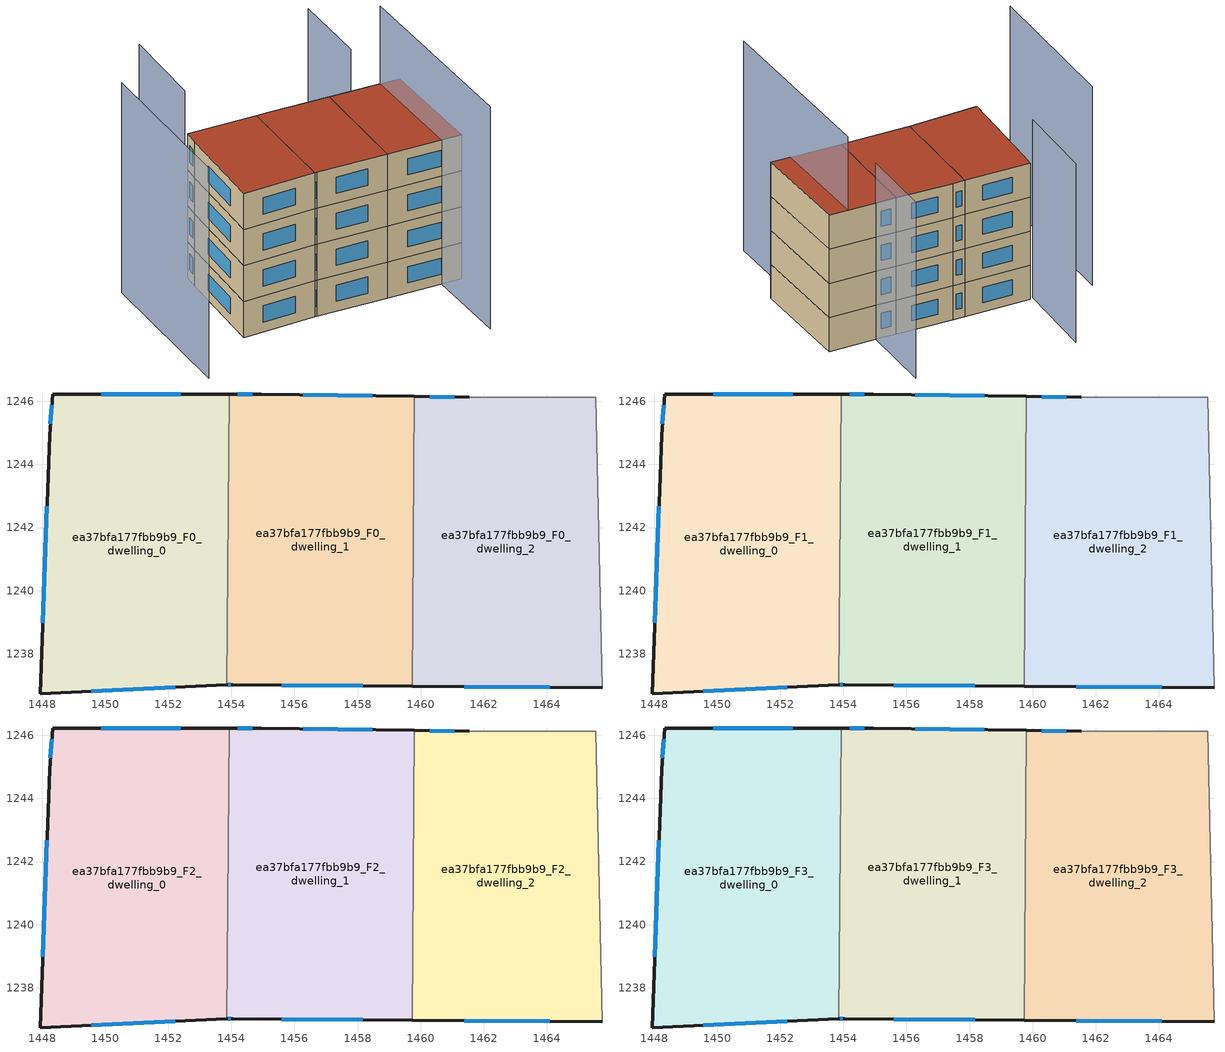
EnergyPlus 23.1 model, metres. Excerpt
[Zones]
ea37bfa177fbb9b9_F0_dwelling_0
 floor ground (EU_floor_Construction): 1453.93,1246.23 1453.85,1237.01 1447.93,1236.72 1448.24,1244.93 1448.34,1246.23 z0
 wall outside (EU_wall_Construction): 1453.93,1246.23 1448.34,1246.23 1448.24,1244.93 1447.93,1236.72 1453.85,1237.01 z0:3
 wall to ea37bfa177fbb9b9_F0_dwelling_1 (EU_wall_Construction): 1453.85,1237.01 1453.93,1246.23 z0:3
 window (EU_Window_Construction): 1449.56,1236.8 1452.22,1236.93 / 1448.15,1242.67 1448.02,1238.98 / 1448.31,1245.87 1448.26,1245.29 / 1452.39,1246.23 1449.88,1246.23 z0.83:2.17
ea37bfa177fbb9b9_F0_dwelling_1
 floor ground (EU_floor_Construction): 1459.8,1246.16 1459.73,1236.97 1454.04,1237.02 1453.85,1237.01 1453.93,1246.23 1454.94,1246.23 z0
 wall outside (EU_wall_Construction): 1459.8,1246.16 1454.94,1246.23 1453.93,1246.23 / 1453.85,1237.01 1454.04,1237.02 1459.73,1236.97 z0:3
 wall to ea37bfa177fbb9b9_F0_dwelling_2 (EU_wall_Construction): 1459.73,1236.97 1459.8,1246.16 z0:3
 window (EU_Window_Construction): 1454.66,1246.23 1454.21,1246.23 / 1458.46,1246.18 1456.28,1246.21 / 1455.6,1237.01 1458.16,1236.99 / 1453.9,1237.02 1453.99,1237.02 z0.83:2.17
ea37bfa177fbb9b9_F0_dwelling_2
 floor ground (EU_floor_Construction): 1465.55,1246.13 1465.75,1236.92 1459.73,1236.97 1459.8,1246.16 1461.55,1246.13 z0
 wall outside (EU_wall_Construction): 1461.55,1246.13 1459.8,1246.16 / 1459.73,1236.97 1465.75,1236.92 z0:3
 wall adiabatic (EU_wall_Construction): 1465.75,1236.92 1465.55,1246.13 1461.55,1246.13 z0:3
 window (EU_Window_Construction): 1461.07,1246.14 1460.28,1246.15 / 1461.38,1236.96 1464.09,1236.93 z0.83:2.17
ea37bfa177fbb9b9_F1_dwelling_0
 floor to ea37bfa177fbb9b9_F0_dwelling_0 (EU_floor_Construction): 1453.93,1246.23 1453.85,1237.01 1447.93,1236.72 1448.24,1244.93 1448.34,1246.23 z3
 wall outside (EU_wall_Construction): 1453.93,1246.23 1448.34,1246.23 1448.24,1244.93 1447.93,1236.72 1453.85,1237.01 z3:6
 wall to ea37bfa177fbb9b9_F1_dwelling_1 (EU_wall_Construction): 1453.85,1237.01 1453.93,1246.23 z3:6
 window (EU_Window_Construction): 1449.56,1236.8 1452.22,1236.93 / 1448.15,1242.67 1448.02,1238.98 / 1448.31,1245.87 1448.26,1245.29 / 1452.39,1246.23 1449.88,1246.23 z3.83:5.17
ea37bfa177fbb9b9_F1_dwelling_1
 floor to ea37bfa177fbb9b9_F0_dwelling_1 (EU_floor_Construction): 1459.8,1246.16 1459.73,1236.97 1454.04,1237.02 1453.85,1237.01 1453.93,1246.23 1454.94,1246.23 z3
 wall outside (EU_wall_Construction): 1459.8,1246.16 1454.94,1246.23 1453.93,1246.23 / 1453.85,1237.01 1454.04,1237.02 1459.73,1236.97 z3:6
 wall to ea37bfa177fbb9b9_F1_dwelling_2 (EU_wall_Construction): 1459.73,1236.97 1459.8,1246.16 z3:6
 window (EU_Window_Construction): 1454.66,1246.23 1454.21,1246.23 / 1458.46,1246.18 1456.28,1246.21 / 1455.6,1237.01 1458.16,1236.99 / 1453.9,1237.02 1453.99,1237.02 z3.83:5.17
ea37bfa177fbb9b9_F1_dwelling_2
 floor to ea37bfa177fbb9b9_F0_dwelling_2 (EU_floor_Construction): 1465.55,1246.13 1465.75,1236.92 1459.73,1236.97 1459.8,1246.16 1461.55,1246.13 z3
 wall outside (EU_wall_Construction): 1461.55,1246.13 1459.8,1246.16 / 1459.73,1236.97 1465.75,1236.92 z3:6
 wall adiabatic (EU_wall_Construction): 1465.75,1236.92 1465.55,1246.13 1461.55,1246.13 z3:6
 window (EU_Window_Construction): 1461.07,1246.14 1460.28,1246.15 / 1461.38,1236.96 1464.09,1236.93 z3.83:5.17
ea37bfa177fbb9b9_F2_dwelling_0
 floor to ea37bfa177fbb9b9_F1_dwelling_0 (EU_floor_Construction): 1453.93,1246.23 1453.85,1237.01 1447.93,1236.72 1448.24,1244.93 1448.34,1246.23 z6
 wall outside (EU_wall_Construction): 1453.93,1246.23 1448.34,1246.23 1448.24,1244.93 1447.93,1236.72 1453.85,1237.01 z6:9
 wall to ea37bfa177fbb9b9_F2_dwelling_1 (EU_wall_Construction): 1453.85,1237.01 1453.93,1246.23 z6:9
 window (EU_Window_Construction): 1449.56,1236.8 1452.22,1236.93 / 1448.15,1242.67 1448.02,1238.98 / 1448.31,1245.87 1448.26,1245.29 / 1452.39,1246.23 1449.88,1246.23 z6.83:8.17
ea37bfa177fbb9b9_F2_dwelling_1
 floor to ea37bfa177fbb9b9_F1_dwelling_1 (EU_floor_Construction): 1459.8,1246.16 1459.73,1236.97 1454.04,1237.02 1453.85,1237.01 1453.93,1246.23 1454.94,1246.23 z6
 wall outside (EU_wall_Construction): 1459.8,1246.16 1454.94,1246.23 1453.93,1246.23 / 1453.85,1237.01 1454.04,1237.02 1459.73,1236.97 z6:9
 wall to ea37bfa177fbb9b9_F2_dwelling_2 (EU_wall_Construction): 1459.73,1236.97 1459.8,1246.16 z6:9
 window (EU_Window_Construction): 1454.66,1246.23 1454.21,1246.23 / 1458.46,1246.18 1456.28,1246.21 / 1455.6,1237.01 1458.16,1236.99 / 1453.9,1237.02 1453.99,1237.02 z6.83:8.17
ea37bfa177fbb9b9_F2_dwelling_2
 floor to ea37bfa177fbb9b9_F1_dwelling_2 (EU_floor_Construction): 1465.55,1246.13 1465.75,1236.92 1459.73,1236.97 1459.8,1246.16 1461.55,1246.13 z6
 wall outside (EU_wall_Construction): 1461.55,1246.13 1459.8,1246.16 / 1459.73,1236.97 1465.75,1236.92 z6:9
 wall adiabatic (EU_wall_Construction): 1465.75,1236.92 1465.55,1246.13 1461.55,1246.13 z6:9
 window (EU_Window_Construction): 1461.07,1246.14 1460.28,1246.15 / 1461.38,1236.96 1464.09,1236.93 z6.83:8.17
ea37bfa177fbb9b9_F3_dwelling_0
 floor to ea37bfa177fbb9b9_F2_dwelling_0 (EU_floor_Construction): 1453.93,1246.23 1453.85,1237.01 1447.93,1236.72 1448.24,1244.93 1448.34,1246.23 z9
 wall outside (EU_wall_Construction): 1453.93,1246.23 1448.34,1246.23 1448.24,1244.93 1447.93,1236.72 1453.85,1237.01 z9:12
 wall to ea37bfa177fbb9b9_F3_dwelling_1 (EU_wall_Construction): 1453.85,1237.01 1453.93,1246.23 z9:12
 window (EU_Window_Construction): 1449.56,1236.8 1452.22,1236.93 / 1448.15,1242.67 1448.02,1238.98 / 1448.31,1245.87 1448.26,1245.29 / 1452.39,1246.23 1449.88,1246.23 z9.83:11.17
 roof outside (EU_roof_Construction): 1453.85,1237.01 1453.93,1246.23 1448.34,1246.23 1448.24,1244.93 1447.93,1236.72 z12
ea37bfa177fbb9b9_F3_dwelling_1
 floor to ea37bfa177fbb9b9_F2_dwelling_1 (EU_floor_Construction): 1459.8,1246.16 1459.73,1236.97 1454.04,1237.02 1453.85,1237.01 1453.93,1246.23 1454.94,1246.23 z9
 wall outside (EU_wall_Construction): 1459.8,1246.16 1454.94,1246.23 1453.93,1246.23 / 1453.85,1237.01 1454.04,1237.02 1459.73,1236.97 z9:12
 wall to ea37bfa177fbb9b9_F3_dwelling_2 (EU_wall_Construction): 1459.73,1236.97 1459.8,1246.16 z9:12
 window (EU_Window_Construction): 1454.66,1246.23 1454.21,1246.23 / 1458.46,1246.18 1456.28,1246.21 / 1455.6,1237.01 1458.16,1236.99 / 1453.9,1237.02 1453.99,1237.02 z9.83:11.17
 roof outside (EU_roof_Construction): 1459.73,1236.97 1459.8,1246.16 1454.94,1246.23 1453.93,1246.23 1453.85,1237.01 1454.04,1237.02 z12
ea37bfa177fbb9b9_F3_dwelling_2
 floor to ea37bfa177fbb9b9_F2_dwelling_2 (EU_floor_Construction): 1465.55,1246.13 1465.75,1236.92 1459.73,1236.97 1459.8,1246.16 1461.55,1246.13 z9
 wall outside (EU_wall_Construction): 1461.55,1246.13 1459.8,1246.16 / 1459.73,1236.97 1465.75,1236.92 z9:12
 wall adiabatic (EU_wall_Construction): 1465.75,1236.92 1465.55,1246.13 1461.55,1246.13 z9:12
 window (EU_Window_Construction): 1461.07,1246.14 1460.28,1246.15 / 1461.38,1236.96 1464.09,1236.93 z9.83:11.17
 roof outside (EU_roof_Construction): 1465.75,1236.92 1465.55,1246.13 1461.55,1246.13 1459.8,1246.16 1459.73,1236.97 z12
shading: 1464.24,1229.61 1463.92,1246.09 z0:18.5; 1443.14,1246.51 1443.01,1232.8 z0:17.5; 1461.55,1246.13 1461.55,1252.73 z0:15.5; 1448.25,1253.55 1448.05,1246.13 z0:15.7
[Building]
EU S2 Campaign: North Axis=0; Terrain=City; Solar Distribution=FullExterior
[Site:Location]
Lyon-Bron: Latitude=45.75; Longitude=5; Time Zone=1; Elevation=198
[SizingPeriod:WeatherFileDays]
AnnualSizingPeriod: Begin Month=1; Begin Day of Month=1; End Month=12; End Day of Month=31; Day of Week for Start Day=Monday; Use Weather File Daylight Saving Period=No; Use Weather File Rain and Snow Indicators=No
[MATERIAL]
EU_InternalMass_Material: Roughness=MediumRough; Thickness=0.1; Conductivity=1; Density=1800; Specific Heat=900; Thermal Absorptance=0.9; Solar Absorptance=0.7; Visible Absorptance=0.7
[MATERIAL:NOMASS] Roughness=MediumRough; Thermal Absorptance=0.9; Solar Absorptance=0.7; Visible Absorptance=0.7
Name | Thermal Resistance
EU_wall_NoMass | 0.87146
EU_roof_NoMass | 0.842276
EU_floor_NoMass | 0.496999
[WINDOWMATERIAL:SIMPLEGLAZINGSYSTEM]
EU_Window_SimpleGlazing: UFactor=2.2525; Solar Heat Gain Coefficient=0.76; Visible Transmittance=0.76
[CONSTRUCTION]
EU_wall_Construction: EU_wall_NoMass
EU_roof_Construction: EU_roof_NoMass
EU_floor_Construction: EU_floor_NoMass
EU_Window_Construction: EU_Window_SimpleGlazing
EU_InternalMass_Construction: EU_InternalMass_Material
[ZONE] Type=1; Multiplier=1; Ceiling Height=autocalculate; Floor Area=autocalculate; Part of Total Floor Area=Yes
Name | Volume
ea37bfa177fbb9b9_F0_dwelling_0 | 162.149
ea37bfa177fbb9b9_F1_dwelling_0; ea37bfa177fbb9b9_F2_dwelling_0; ea37bfa177fbb9b9_F3_dwelling_0 | 162.147
ea37bfa177fbb9b9_F0_dwelling_1; ea37bfa177fbb9b9_F0_dwelling_2 | 162.142
ea37bfa177fbb9b9_F1_dwelling_1; ea37bfa177fbb9b9_F2_dwelling_1; ea37bfa177fbb9b9_F3_dwelling_1 | 162.141
ea37bfa177fbb9b9_F1_dwelling_2; ea37bfa177fbb9b9_F2_dwelling_2; ea37bfa177fbb9b9_F3_dwelling_2 | 162.143
[INTERNALMASS] Construction=EU_InternalMass_Construction
Name | Zone or ZoneList | Surface Area
ea37bfa177fbb9b9_F0_dwelling_0_EU_InternalMass | ea37bfa177fbb9b9_F0_dwelling_0 | 54.0494
ea37bfa177fbb9b9_F0_dwelling_1_EU_InternalMass | ea37bfa177fbb9b9_F0_dwelling_1 | 54.0471
ea37bfa177fbb9b9_F0_dwelling_2_EU_InternalMass | ea37bfa177fbb9b9_F0_dwelling_2 | 54.0473
ea37bfa177fbb9b9_F1_dwelling_0_EU_InternalMass | ea37bfa177fbb9b9_F1_dwelling_0 | 54.0494
ea37bfa177fbb9b9_F1_dwelling_1_EU_InternalMass | ea37bfa177fbb9b9_F1_dwelling_1 | 54.0471
ea37bfa177fbb9b9_F1_dwelling_2_EU_InternalMass | ea37bfa177fbb9b9_F1_dwelling_2 | 54.0473
ea37bfa177fbb9b9_F2_dwelling_0_EU_InternalMass | ea37bfa177fbb9b9_F2_dwelling_0 | 54.0494
ea37bfa177fbb9b9_F2_dwelling_1_EU_InternalMass | ea37bfa177fbb9b9_F2_dwelling_1 | 54.0471
ea37bfa177fbb9b9_F2_dwelling_2_EU_InternalMass | ea37bfa177fbb9b9_F2_dwelling_2 | 54.0473
ea37bfa177fbb9b9_F3_dwelling_0_EU_InternalMass | ea37bfa177fbb9b9_F3_dwelling_0 | 54.0494
ea37bfa177fbb9b9_F3_dwelling_1_EU_InternalMass | ea37bfa177fbb9b9_F3_dwelling_1 | 54.0471
ea37bfa177fbb9b9_F3_dwelling_2_EU_InternalMass | ea37bfa177fbb9b9_F3_dwelling_2 | 54.0473
[OTHEREQUIPMENT] Fuel Type=Electricity; Design Level Calculation Method=Watts/Area; Power per Zone Floor Area=1; Fraction Latent=0; Fraction Radiant=0; Fraction Lost=0; Carbon Dioxide Generation Rate=0; EndUse Subcategory=EU_Step8_InternalGains
Name | Zone or ZoneList or Space or SpaceList | Schedule
EU_Step8_InternalGain_ea37bfa177fbb9b9_F0_dwelling_0_f000 | ea37bfa177fbb9b9_F0_dwelling_0 | EU_Step8_GainSchedule_ea37bfa177fbb9b9_F0_dwelling_0_f000
EU_Step8_InternalGain_ea37bfa177fbb9b9_F0_dwelling_1_f000 | ea37bfa177fbb9b9_F0_dwelling_1 | EU_Step8_GainSchedule_ea37bfa177fbb9b9_F0_dwelling_1_f000
EU_Step8_InternalGain_ea37bfa177fbb9b9_F0_dwelling_2_f000 | ea37bfa177fbb9b9_F0_dwelling_2 | EU_Step8_GainSchedule_ea37bfa177fbb9b9_F0_dwelling_2_f000
EU_Step8_InternalGain_ea37bfa177fbb9b9_F1_dwelling_0_f000 | ea37bfa177fbb9b9_F1_dwelling_0 | EU_Step8_GainSchedule_ea37bfa177fbb9b9_F1_dwelling_0_f000
EU_Step8_InternalGain_ea37bfa177fbb9b9_F1_dwelling_1_f000 | ea37bfa177fbb9b9_F1_dwelling_1 | EU_Step8_GainSchedule_ea37bfa177fbb9b9_F1_dwelling_1_f000
EU_Step8_InternalGain_ea37bfa177fbb9b9_F1_dwelling_2_f000 | ea37bfa177fbb9b9_F1_dwelling_2 | EU_Step8_GainSchedule_ea37bfa177fbb9b9_F1_dwelling_2_f000
EU_Step8_InternalGain_ea37bfa177fbb9b9_F2_dwelling_0_f000 | ea37bfa177fbb9b9_F2_dwelling_0 | EU_Step8_GainSchedule_ea37bfa177fbb9b9_F2_dwelling_0_f000
EU_Step8_InternalGain_ea37bfa177fbb9b9_F2_dwelling_1_f000 | ea37bfa177fbb9b9_F2_dwelling_1 | EU_Step8_GainSchedule_ea37bfa177fbb9b9_F2_dwelling_1_f000
EU_Step8_InternalGain_ea37bfa177fbb9b9_F2_dwelling_2_f000 | ea37bfa177fbb9b9_F2_dwelling_2 | EU_Step8_GainSchedule_ea37bfa177fbb9b9_F2_dwelling_2_f000
EU_Step8_InternalGain_ea37bfa177fbb9b9_F3_dwelling_0_f000 | ea37bfa177fbb9b9_F3_dwelling_0 | EU_Step8_GainSchedule_ea37bfa177fbb9b9_F3_dwelling_0_f000
EU_Step8_InternalGain_ea37bfa177fbb9b9_F3_dwelling_1_f000 | ea37bfa177fbb9b9_F3_dwelling_1 | EU_Step8_GainSchedule_ea37bfa177fbb9b9_F3_dwelling_1_f000
EU_Step8_InternalGain_ea37bfa177fbb9b9_F3_dwelling_2_f000 | ea37bfa177fbb9b9_F3_dwelling_2 | EU_Step8_GainSchedule_ea37bfa177fbb9b9_F3_dwelling_2_f000
[ZONEVENTILATION:DESIGNFLOWRATE] Schedule=EU_AlwaysOn; Design Flow Rate Calculation Method=AirChanges/Hour; Air Changes per Hour=0.425; Ventilation Type=Natural; Fan Pressure Rise=0; Fan Total Efficiency=1; Constant Term Coefficient=1; Temperature Term Coefficient=0; Velocity Term Coefficient=0; Velocity Squared Term Coefficient=0; Minimum Indoor Temperature=-100; Maximum Indoor Temperature=100; Delta Temperature=-100; Minimum Outdoor Temperature=-100; Maximum Outdoor Temperature=100; Maximum Wind Speed=40
Name | Zone or ZoneList or Space or SpaceList
EU_ConstantAir_ea37bfa177fbb9b9_F0_dwelling_0 | ea37bfa177fbb9b9_F0_dwelling_0
EU_ConstantAir_ea37bfa177fbb9b9_F0_dwelling_1 | ea37bfa177fbb9b9_F0_dwelling_1
EU_ConstantAir_ea37bfa177fbb9b9_F0_dwelling_2 | ea37bfa177fbb9b9_F0_dwelling_2
EU_ConstantAir_ea37bfa177fbb9b9_F1_dwelling_0 | ea37bfa177fbb9b9_F1_dwelling_0
EU_ConstantAir_ea37bfa177fbb9b9_F1_dwelling_1 | ea37bfa177fbb9b9_F1_dwelling_1
EU_ConstantAir_ea37bfa177fbb9b9_F1_dwelling_2 | ea37bfa177fbb9b9_F1_dwelling_2
EU_ConstantAir_ea37bfa177fbb9b9_F2_dwelling_0 | ea37bfa177fbb9b9_F2_dwelling_0
EU_ConstantAir_ea37bfa177fbb9b9_F2_dwelling_1 | ea37bfa177fbb9b9_F2_dwelling_1
EU_ConstantAir_ea37bfa177fbb9b9_F2_dwelling_2 | ea37bfa177fbb9b9_F2_dwelling_2
EU_ConstantAir_ea37bfa177fbb9b9_F3_dwelling_0 | ea37bfa177fbb9b9_F3_dwelling_0
EU_ConstantAir_ea37bfa177fbb9b9_F3_dwelling_1 | ea37bfa177fbb9b9_F3_dwelling_1
EU_ConstantAir_ea37bfa177fbb9b9_F3_dwelling_2 | ea37bfa177fbb9b9_F3_dwelling_2
[HVACTEMPLATE:THERMOSTAT] Constant Heating Setpoint=20; Constant Cooling Setpoint=50
EU_HeatOnly_ea37bfa177fbb9b9_F0_dwelling_0; EU_HeatOnly_ea37bfa177fbb9b9_F0_dwelling_1; EU_HeatOnly_ea37bfa177fbb9b9_F0_dwelling_2; EU_HeatOnly_ea37bfa177fbb9b9_F1_dwelling_0; EU_HeatOnly_ea37bfa177fbb9b9_F1_dwelling_1; EU_HeatOnly_ea37bfa177fbb9b9_F1_dwelling_2; EU_HeatOnly_ea37bfa177fbb9b9_F2_dwelling_0; EU_HeatOnly_ea37bfa177fbb9b9_F2_dwelling_1; EU_HeatOnly_ea37bfa177fbb9b9_F2_dwelling_2; EU_HeatOnly_ea37bfa177fbb9b9_F3_dwelling_0; EU_HeatOnly_ea37bfa177fbb9b9_F3_dwelling_1; EU_HeatOnly_ea37bfa177fbb9b9_F3_dwelling_2
[HVACTEMPLATE:ZONE:IDEALLOADSAIRSYSTEM] System Availability Schedule=EU_AlwaysOn; Maximum Heating Supply Air Temperature=50; Minimum Cooling Supply Air Temperature=13; Maximum Heating Supply Air Humidity Ratio=0.0156; Minimum Cooling Supply Air Humidity Ratio=0.0077; Heating Limit=NoLimit; Cooling Limit=NoLimit; Heating Availability Schedule=EU_AlwaysOn; Cooling Availability Schedule=EU_CoolingOff; Dehumidification Control Type=ConstantSensibleHeatRatio; Cooling Sensible Heat Ratio=0.7; Dehumidification Setpoint=60; Humidification Control Type=None; Humidification Setpoint=30; Outdoor Air Method=None; Outdoor Air Flow Rate per Person=0.00944; Outdoor Air Flow Rate per Zone Floor Area=0; Outdoor Air Flow Rate per Zone=0; Demand Controlled Ventilation Type=None; Outdoor Air Economizer Type=NoEconomizer; Heat Recovery Type=None; Sensible Heat Recovery Effectiveness=0.7; Latent Heat Recovery Effectiveness=0.65
Name | Template Thermostat
ea37bfa177fbb9b9_F0_dwelling_0 | EU_HeatOnly_ea37bfa177fbb9b9_F0_dwelling_0
ea37bfa177fbb9b9_F0_dwelling_1 | EU_HeatOnly_ea37bfa177fbb9b9_F0_dwelling_1
ea37bfa177fbb9b9_F0_dwelling_2 | EU_HeatOnly_ea37bfa177fbb9b9_F0_dwelling_2
ea37bfa177fbb9b9_F1_dwelling_0 | EU_HeatOnly_ea37bfa177fbb9b9_F1_dwelling_0
ea37bfa177fbb9b9_F1_dwelling_1 | EU_HeatOnly_ea37bfa177fbb9b9_F1_dwelling_1
ea37bfa177fbb9b9_F1_dwelling_2 | EU_HeatOnly_ea37bfa177fbb9b9_F1_dwelling_2
ea37bfa177fbb9b9_F2_dwelling_0 | EU_HeatOnly_ea37bfa177fbb9b9_F2_dwelling_0
ea37bfa177fbb9b9_F2_dwelling_1 | EU_HeatOnly_ea37bfa177fbb9b9_F2_dwelling_1
ea37bfa177fbb9b9_F2_dwelling_2 | EU_HeatOnly_ea37bfa177fbb9b9_F2_dwelling_2
ea37bfa177fbb9b9_F3_dwelling_0 | EU_HeatOnly_ea37bfa177fbb9b9_F3_dwelling_0
ea37bfa177fbb9b9_F3_dwelling_1 | EU_HeatOnly_ea37bfa177fbb9b9_F3_dwelling_1
ea37bfa177fbb9b9_F3_dwelling_2 | EU_HeatOnly_ea37bfa177fbb9b9_F3_dwelling_2
[SIZING:ZONE] Zone Cooling Design Supply Air Temperature Input Method=SupplyAirTemperature; Zone Cooling Design Supply Air Temperature=13; Zone Heating Design Supply Air Temperature Input Method=SupplyAirTemperature; Zone Heating Design Supply Air Temperature=50; Zone Cooling Design Supply Air Humidity Ratio=0.008; Zone Heating Design Supply Air Humidity Ratio=0.008; Cooling Design Air Flow Method=DesignDay; Cooling Design Air Flow Rate=0; Cooling Minimum Air Flow per Zone Floor Area=0.000762; Cooling Minimum Air Flow=0; Cooling Minimum Air Flow Fraction=0.2; Heating Design Air Flow Method=DesignDay; Heating Design Air Flow Rate=0; Heating Maximum Air Flow per Zone Floor Area=0.002032; Heating Maximum Air Flow=0.141576; Heating Maximum Air Flow Fraction=0.3; Account for Dedicated Outdoor Air System=No; Dedicated Outdoor Air System Control Strategy=NeutralSupplyAir; Dedicated Outdoor Air Low Setpoint Temperature for Design=autosize; Dedicated Outdoor Air High Setpoint Temperature for Design=autosize; Zone Load Sizing Method=Sensible Load Only No Latent Load; Zone Latent Cooling Design Supply Air Humidity Ratio Input Method=HumidityRatioDifference; Zone Cooling Design Supply Air Humidity Ratio Difference=0.005; Zone Latent Heating Design Supply Air Humidity Ratio Input Method=HumidityRatioDifference; Zone Humidification Design Supply Air Humidity Ratio Difference=0.005
ea37bfa177fbb9b9_F0_dwelling_0; ea37bfa177fbb9b9_F0_dwelling_1; ea37bfa177fbb9b9_F0_dwelling_2; ea37bfa177fbb9b9_F1_dwelling_0; ea37bfa177fbb9b9_F1_dwelling_1; ea37bfa177fbb9b9_F1_dwelling_2; ea37bfa177fbb9b9_F2_dwelling_0; ea37bfa177fbb9b9_F2_dwelling_1; ea37bfa177fbb9b9_F2_dwelling_2; ea37bfa177fbb9b9_F3_dwelling_0; ea37bfa177fbb9b9_F3_dwelling_1; ea37bfa177fbb9b9_F3_dwelling_2
[SCHEDULE:CONSTANT]
Name | Hourly Value
EU_AlwaysOn | 1
EU_CoolingOff | 0
[SCHEDULE:FILE] Column Number=1; Rows to Skip at Top=0; Number of Hours of Data=8760; Column Separator=Comma; Interpolate to Timestep=No; Minutes per Item=60; Adjust Schedule for Daylight Savings=Yes
Name | File
EU_Step8_GainSchedule_ea37bfa177fbb9b9_F0_dwelling_0_f000 | ../../schedules/ea37bfa177fbb9b9/ea37bfa177fbb9b9_F0_dwelling_0_f000_gain.csv
EU_Step8_GainSchedule_ea37bfa177fbb9b9_F0_dwelling_1_f000 | ../../schedules/ea37bfa177fbb9b9/ea37bfa177fbb9b9_F0_dwelling_1_f000_gain.csv
EU_Step8_GainSchedule_ea37bfa177fbb9b9_F0_dwelling_2_f000 | ../../schedules/ea37bfa177fbb9b9/ea37bfa177fbb9b9_F0_dwelling_2_f000_gain.csv
EU_Step8_GainSchedule_ea37bfa177fbb9b9_F1_dwelling_0_f000 | ../../schedules/ea37bfa177fbb9b9/ea37bfa177fbb9b9_F1_dwelling_0_f000_gain.csv
EU_Step8_GainSchedule_ea37bfa177fbb9b9_F1_dwelling_1_f000 | ../../schedules/ea37bfa177fbb9b9/ea37bfa177fbb9b9_F1_dwelling_1_f000_gain.csv
EU_Step8_GainSchedule_ea37bfa177fbb9b9_F1_dwelling_2_f000 | ../../schedules/ea37bfa177fbb9b9/ea37bfa177fbb9b9_F1_dwelling_2_f000_gain.csv
EU_Step8_GainSchedule_ea37bfa177fbb9b9_F2_dwelling_0_f000 | ../../schedules/ea37bfa177fbb9b9/ea37bfa177fbb9b9_F2_dwelling_0_f000_gain.csv
EU_Step8_GainSchedule_ea37bfa177fbb9b9_F2_dwelling_1_f000 | ../../schedules/ea37bfa177fbb9b9/ea37bfa177fbb9b9_F2_dwelling_1_f000_gain.csv
EU_Step8_GainSchedule_ea37bfa177fbb9b9_F2_dwelling_2_f000 | ../../schedules/ea37bfa177fbb9b9/ea37bfa177fbb9b9_F2_dwelling_2_f000_gain.csv
EU_Step8_GainSchedule_ea37bfa177fbb9b9_F3_dwelling_0_f000 | ../../schedules/ea37bfa177fbb9b9/ea37bfa177fbb9b9_F3_dwelling_0_f000_gain.csv
EU_Step8_GainSchedule_ea37bfa177fbb9b9_F3_dwelling_1_f000 | ../../schedules/ea37bfa177fbb9b9/ea37bfa177fbb9b9_F3_dwelling_1_f000_gain.csv
EU_Step8_GainSchedule_ea37bfa177fbb9b9_F3_dwelling_2_f000 | ../../schedules/ea37bfa177fbb9b9/ea37bfa177fbb9b9_F3_dwelling_2_f000_gain.csv
